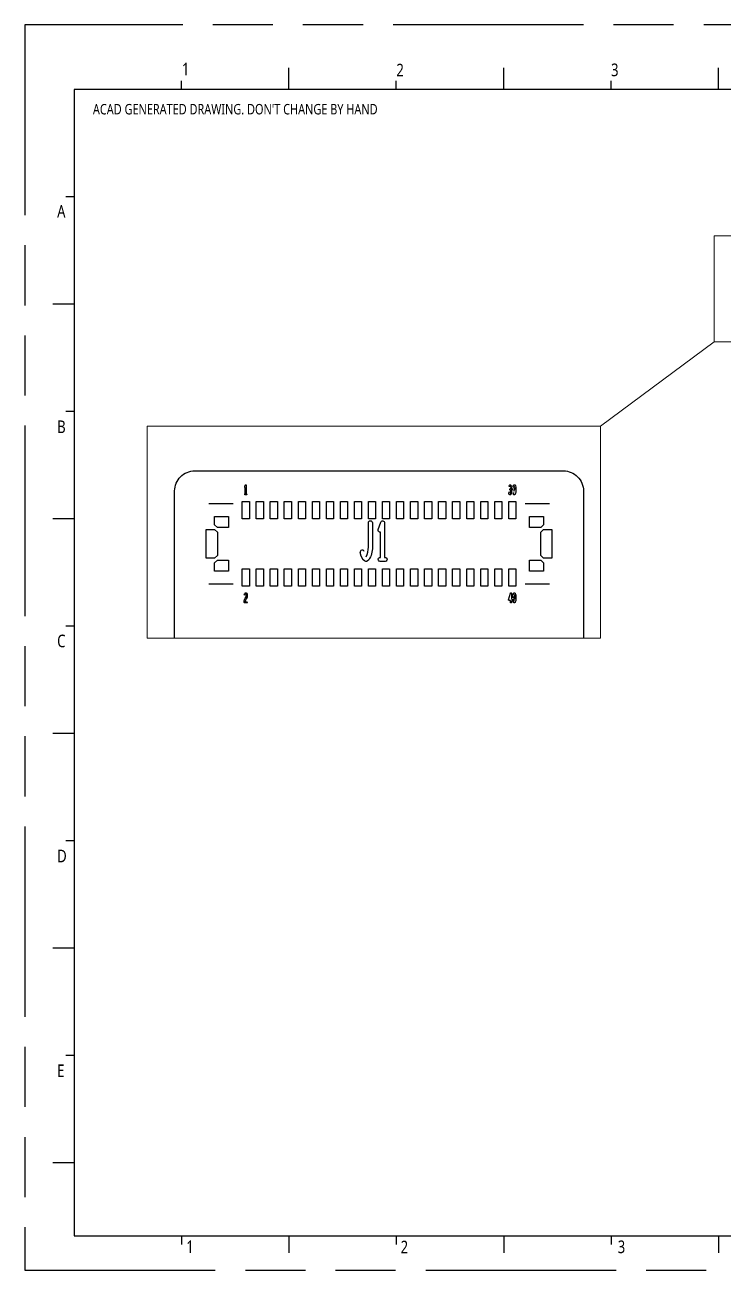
# Model space of a CAD drawing. Header units: millimetres. Extents: x 3272.1 to 3360, y -250.4 to -188.2.
# Drawn here: x 3272.1 to 3306.9, y -250.4 to -188.2 of the extents above; entities that cross this region are included whole.
import ezdxf

# ---------------------------------------------------------------- set-up
doc = ezdxf.new("R2010")
doc.units = ezdxf.units.MM
doc.linetypes.add('PHANTOM', pattern=[29.5, 9.5, -1.5, 3, -1.5, 3, -1.5, 9.5])
doc.layers.get('0').update_dxf_attribs({"lineweight": 25})
doc.layers.add('0PAPERF', color=2, linetype='PHANTOM', plot=False)
for name, color, linetype in [('1_layer1', 2, 'Continuous'), ('outline_layer0', 1, 'Continuous'), ('鵬鼎', 5, 'Continuous')]:
    doc.layers.add(name, color=color, linetype=linetype)
doc.layers.add('DIM', color=100, linetype='Continuous', lineweight=15)
doc.layers.add('尺寸線', color=3, linetype='Continuous', lineweight=20)
doc.styles.get("Standard").update_dxf_attribs({"font": 'simplex.shx', "width": 0.8, "height": 4})

msp = doc.modelspace()

# ---------------------------------------------------------------- linework, layer by layer
for p, q in [((3285.264, -191.464), (3285.264, -190.392)), ((3295.978, -191.464), (3295.978, -190.392)), ((3306.692, -191.464), (3306.692, -190.392)), ((3279.908, -191.464), (3279.908, -191.035)), ((3290.621, -191.464), (3290.621, -191.035)), ((3301.335, -191.464), (3301.335, -191.035)), ((3357.259, -191.464), (3274.551, -191.464)), ((3274.551, -191.464), (3274.551, -248.674)), ((3274.551, -196.821), (3274.122, -196.821)), ((3274.551, -202.177), (3273.48, -202.177)), ((3274.551, -207.534), (3274.122, -207.534)), ((3274.551, -212.891), (3273.48, -212.891)), ((3274.551, -218.248), (3274.122, -218.248)), ((3274.551, -223.604), (3273.48, -223.604)), ((3274.551, -228.961), (3274.122, -228.961)), ((3274.551, -234.318), (3273.48, -234.318)), ((3274.551, -239.675), (3274.122, -239.675)), ((3274.551, -243.65), (3274.551, -244.982)), ((3274.551, -245.031), (3273.48, -245.031)), ((3274.551, -244.982), (3274.551, -246.314)), ((3274.551, -246.01), (3274.551, -247.342)), ((3274.551, -247.342), (3274.551, -248.674)), ((3274.551, -248.674), (3357.259, -248.674)), ((3279.908, -248.674), (3279.908, -249.103)), ((3285.264, -248.674), (3285.264, -249.531)), ((3290.621, -248.674), (3290.621, -249.103)), ((3295.978, -248.674), (3295.978, -249.531)), ((3301.335, -248.674), (3301.335, -249.103)), ((3306.692, -248.674), (3306.692, -249.531))]:
    msp.add_line(p, q)
at = {"layer": '0PAPERF'}
for p, q in [((3359.96, -188.248), (3272.087, -188.248)), ((3272.087, -188.248), (3272.087, -250.388)), ((3272.087, -250.388), (3359.96, -250.388))]:
    msp.add_line(p, q, dxfattribs=at)
at = {"layer": '1_layer1'}
for p, q in [((3296.44, -211.307), (3296.45, -211.261)), ((3296.5, -211.541), (3296.483, -211.534)), ((3282.474, -212.144), (3281.258, -212.144)), ((3298.26, -212.144), (3297.044, -212.144)), ((3281.258, -216.147), (3282.474, -216.147)), ((3297.044, -216.147), (3298.26, -216.147)), ((3296.483, -216.775), (3296.48, -216.841))]:
    msp.add_line(p, q, dxfattribs=at)
for points in [[(3283.054, -211.304), (3283.084, -211.213, -0.856605), (3283.134, -211.221), (3283.134, -211.653, -1.10402), (3283.139, -211.703), (3283.078, -211.703, -1.103904), (3283.083, -211.653), (3283.083, -211.337, -0.577278)], [(3289.718, -213.428), (3289.84, -213.064, -0.856605), (3290.038, -213.094), (3290.038, -214.822, -1.10402), (3290.059, -215.025), (3289.815, -215.025, -1.103904), (3289.835, -214.822), (3289.835, -213.56, -0.577278)]]:
    msp.add_lwpolyline(points, format="xyb", close=True, dxfattribs=at)
for points in [[(3296.292, -211.274, -1), (3296.252, -211.244), (3296.275, -211.213, -0.156101), (3296.287, -211.204), (3296.309, -211.197, -0.287199), (3296.336, -211.203), (3296.359, -211.226, -0.119542), (3296.365, -211.236)], [(3296.302, -211.459, -1.192092), (3296.312, -211.409, 0.240804), (3296.31, -211.25)], [(3296.452, -211.255), (3296.468, -211.225, -0.119838), (3296.475, -211.215), (3296.496, -211.2, -0.352687), (3296.527, -211.201, -0.222469), (3296.581, -211.322, -0.054722), (3296.581, -211.553), (3296.567, -211.626), (3296.55, -211.672, -0.143125), (3296.541, -211.683), (3296.521, -211.698, -0.333497), (3296.49, -211.698), (3296.47, -211.683, -0.127261), (3296.462, -211.673), (3296.445, -211.635, -1), (3296.491, -211.614)], [(3296.342, -211.691, -0.53886), (3296.242, -211.647), (3296.227, -211.593)], [(3289.109, -214.788, 0.140021), (3289.226, -214.31), (3289.226, -213.094, -1), (3289.429, -213.094), (3289.429, -214.314, -0.147832), (3289.245, -214.944), (3289.165, -215.005, -0.352687), (3289.037, -215), (3288.967, -214.94, -0.103391), (3288.942, -214.908), (3288.874, -214.768), (3288.823, -214.585)], [(3283.085, -216.697, -1), (3283.036, -216.681), (3283.051, -216.635, -0.089511), (3283.056, -216.628), (3283.073, -216.605, -0.14196), (3283.085, -216.596), (3283.105, -216.589, -0.232086), (3283.127, -216.591), (3283.152, -216.606, -0.234741), (3283.17, -216.81), (3283.121, -216.884, 0.109425), (3283.083, -217.044)], [(3283.052, -216.915), (3283.077, -216.858), (3283.126, -216.785, 0.205179), (3283.119, -216.646)], [(3296.22, -216.933), (3296.314, -216.606, -0.87012), (3296.363, -216.613), (3296.363, -216.915)], [(3296.429, -216.842, -0.068606), (3296.452, -216.657), (3296.467, -216.618, -0.141173), (3296.475, -216.607), (3296.496, -216.592, -0.333497), (3296.526, -216.592), (3296.546, -216.607, -0.141144), (3296.555, -216.618), (3296.571, -216.661, -0.066634), (3296.592, -216.841, -0.06825), (3296.57, -217.026), (3296.555, -217.064, -0.141173), (3296.546, -217.075), (3296.526, -217.09, -0.333497), (3296.496, -217.09), (3296.475, -217.075, -0.141312), (3296.467, -217.064), (3296.45, -217.022), (3296.432, -216.911)], [(3296.539, -216.908), (3296.541, -216.841, 0.067068), (3296.522, -216.674)], [(3283.083, -217.044), (3283.162, -217.044, -1), (3283.162, -217.095), (3283.055, -217.095, -0.438441), (3283.03, -217.068)], [(3296.363, -216.966), (3296.363, -217.07, -1), (3296.313, -217.07), (3296.313, -216.966), (3296.244, -216.966, -0.499309), (3296.22, -216.933)]]:
    msp.add_lwpolyline(points, format="xyb", dxfattribs=at)
for points in [[(3296.499, -211.275), (3296.49, -211.316), (3296.485, -211.373)], [(3296.453, -211.486), (3296.44, -211.429), (3296.435, -211.376)], [(3283.03, -217.068), (3283.036, -216.996), (3283.051, -216.92)]]:
    msp.add_lwpolyline(points, dxfattribs=at)
for points in [[(3282.931, -212.897), (3282.931, -212.034), (3283.286, -212.034), (3283.286, -212.897)], [(3283.631, -212.897), (3283.631, -212.034), (3283.987, -212.034), (3283.987, -212.897)], [(3284.331, -212.897), (3284.331, -212.034), (3284.687, -212.034), (3284.687, -212.897)], [(3285.031, -212.897), (3285.031, -212.034), (3285.387, -212.034), (3285.387, -212.897)], [(3285.731, -212.897), (3285.731, -212.034), (3286.087, -212.034), (3286.087, -212.897)], [(3286.431, -212.897), (3286.431, -212.034), (3286.787, -212.034), (3286.787, -212.897)], [(3287.131, -212.897), (3287.131, -212.034), (3287.487, -212.034), (3287.487, -212.897)], [(3287.831, -212.897), (3287.831, -212.034), (3288.187, -212.034), (3288.187, -212.897)], [(3288.531, -212.897), (3288.531, -212.034), (3288.887, -212.034), (3288.887, -212.897)], [(3289.231, -212.897), (3289.231, -212.034), (3289.587, -212.034), (3289.587, -212.897)], [(3289.931, -212.897), (3289.931, -212.034), (3290.287, -212.034), (3290.287, -212.897)], [(3290.631, -212.897), (3290.631, -212.034), (3290.987, -212.034), (3290.987, -212.897)], [(3291.331, -212.897), (3291.331, -212.034), (3291.687, -212.034), (3291.687, -212.897)], [(3292.031, -212.897), (3292.031, -212.034), (3292.387, -212.034), (3292.387, -212.897)], [(3292.731, -212.897), (3292.731, -212.034), (3293.087, -212.034), (3293.087, -212.897)], [(3293.431, -212.897), (3293.431, -212.034), (3293.787, -212.034), (3293.787, -212.897)], [(3294.131, -212.897), (3294.131, -212.034), (3294.487, -212.034), (3294.487, -212.897)], [(3294.831, -212.897), (3294.831, -212.034), (3295.187, -212.034), (3295.187, -212.897)], [(3295.531, -212.897), (3295.531, -212.034), (3295.887, -212.034), (3295.887, -212.897)], [(3296.231, -212.897), (3296.231, -212.034), (3296.587, -212.034), (3296.587, -212.897)], [(3281.549, -213.195), (3281.549, -212.775), (3282.249, -212.775), (3282.249, -213.335), (3281.689, -213.335)], [(3297.269, -213.335), (3297.269, -212.775), (3297.969, -212.775), (3297.969, -213.195), (3297.829, -213.335)], [(3281.129, -214.865), (3281.129, -213.425), (3281.547, -213.425), (3281.689, -213.567), (3281.689, -214.723), (3281.547, -214.865)], [(3297.829, -214.723), (3297.829, -213.567), (3297.971, -213.425), (3298.389, -213.425), (3298.389, -214.865), (3297.971, -214.865)], [(3281.549, -215.515), (3281.549, -215.095), (3281.689, -214.956), (3282.249, -214.956), (3282.249, -215.515)], [(3297.269, -215.515), (3297.269, -214.956), (3297.829, -214.956), (3297.969, -215.095), (3297.969, -215.515)], [(3282.931, -216.257), (3282.931, -215.393), (3283.286, -215.393), (3283.286, -216.257)], [(3283.631, -216.257), (3283.631, -215.393), (3283.987, -215.393), (3283.987, -216.257)], [(3284.331, -216.257), (3284.331, -215.393), (3284.687, -215.393), (3284.687, -216.257)], [(3285.031, -216.257), (3285.031, -215.393), (3285.387, -215.393), (3285.387, -216.257)], [(3285.731, -216.257), (3285.731, -215.393), (3286.087, -215.393), (3286.087, -216.257)], [(3286.431, -216.257), (3286.431, -215.393), (3286.787, -215.393), (3286.787, -216.257)], [(3287.131, -216.257), (3287.131, -215.393), (3287.487, -215.393), (3287.487, -216.257)], [(3287.831, -216.257), (3287.831, -215.393), (3288.187, -215.393), (3288.187, -216.257)], [(3288.531, -216.257), (3288.531, -215.393), (3288.887, -215.393), (3288.887, -216.257)], [(3289.231, -216.257), (3289.231, -215.393), (3289.587, -215.393), (3289.587, -216.257)], [(3289.931, -216.257), (3289.931, -215.393), (3290.287, -215.393), (3290.287, -216.257)], [(3290.631, -216.257), (3290.631, -215.393), (3290.987, -215.393), (3290.987, -216.257)], [(3291.331, -216.257), (3291.331, -215.393), (3291.687, -215.393), (3291.687, -216.257)], [(3292.031, -216.257), (3292.031, -215.393), (3292.387, -215.393), (3292.387, -216.257)], [(3292.731, -216.257), (3292.731, -215.393), (3293.087, -215.393), (3293.087, -216.257)], [(3293.431, -216.257), (3293.431, -215.393), (3293.787, -215.393), (3293.787, -216.257)], [(3294.131, -216.257), (3294.131, -215.393), (3294.487, -215.393), (3294.487, -216.257)], [(3294.831, -216.257), (3294.831, -215.393), (3295.187, -215.393), (3295.187, -216.257)], [(3295.531, -216.257), (3295.531, -215.393), (3295.887, -215.393), (3295.887, -216.257)], [(3296.231, -216.257), (3296.231, -215.393), (3296.587, -215.393), (3296.587, -216.257)]]:
    msp.add_lwpolyline(points, close=True, dxfattribs=at)
for centre, radius, start, end in [((3296.252, -211.586), 0.0254, 15.94849, 195.94849), ((3296.148, -211.552), 0.192, 329.18677, 28.75514), ((3296.143, -211.544), 0.247, 323.63801, 25.22221), ((3296.152, -211.327), 0.232, 333.68381, 12.08109), ((3296.278, -211.375), 0.257, 334.30789, 9.95106), ((3288.921, -214.558), 0.102, 15.52713, 195.52713), ((3297.113, -216.854), 0.632, 178.87535, 194.2158)]:
    msp.add_arc(centre, radius, start, end, dxfattribs=at)
at = {"layer": 'outline_layer0'}
msp.add_lwpolyline([(3279.559, -218.86), (3279.559, -211.505, -0.414218), (3280.559, -210.505), (3298.959, -210.505, -0.414219), (3299.959, -211.505), (3299.959, -218.86)], format="xyb", dxfattribs=at)
at = {"layer": '尺寸線'}
msp.add_line((3300.807, -208.266), (3306.478, -204.065), dxfattribs=at)
for points in [[(3306.478, -198.767), (3317.787, -198.767), (3317.787, -204.065), (3306.478, -204.065)], [(3278.189, -208.266), (3300.807, -208.266), (3300.807, -218.86), (3278.189, -218.86)]]:
    msp.add_lwpolyline(points, close=True, dxfattribs=at)

# ---------------------------------------------------------------- texts
at = {"layer": 'DIM', "char_height": 0.62874, "width": 0.38279, "attachment_point": 1}
for s, insert in [('{\\fMicrosoft JhengHei|b0|i0|c136|p0;\\C0;1}', (3279.92, -190.136)), ('{\\fMicrosoft JhengHei|b0|i0|c136|p0;\\C0;2}', (3290.621, -190.187)), ('{\\fMicrosoft JhengHei|b0|i0|c136|p0;\\C0;3}', (3301.335, -190.178)), ('{\\fMicrosoft JhengHei|b0|i0|c136|p0;\\C0;1}', (3280.139, -248.91)), ('{\\fMicrosoft JhengHei|b0|i0|c136|p0;\\C0;2}', (3290.835, -248.921)), ('{\\fMicrosoft JhengHei|b0|i0|c136|p0;\\C0;3}', (3301.669, -248.911))]:
    msp.add_mtext(s, dxfattribs=dict(at, insert=insert))
at = {"layer": '尺寸線', "linetype": 'Continuous', "insert": (3275.48, -192.194), "char_height": 0.52209, "width": 81.81339, "attachment_point": 1}
msp.add_mtext("{\\fMicrosoft JhengHei|b0|i0|c136|p0;ACAD GENERATED DRAWING. DON'T CHANGE BY HAND}", dxfattribs=at)
at = {"layer": '鵬鼎', "char_height": 0.62874, "width": 1.18595, "attachment_point": 1}
for s, insert in [('{\\fMicrosoft JhengHei|b0|i0|c136|p0;\\C0;A}', (3273.694, -197.241)), ('{\\fMicrosoft JhengHei|b0|i0|c136|p0;\\C0;B}', (3273.694, -207.987)), ('{\\fMicrosoft JhengHei|b0|i0|c136|p0;\\C0;C}', (3273.694, -218.676)), ('{\\fMicrosoft JhengHei|b0|i0|c136|p0;\\C0;D}', (3273.694, -229.41)), ('{\\fMicrosoft JhengHei|b0|i0|c136|p0;\\C0;E}', (3273.694, -240.126))]:
    msp.add_mtext(s, dxfattribs=dict(at, insert=insert))

doc.saveas('drawing.dxf')
